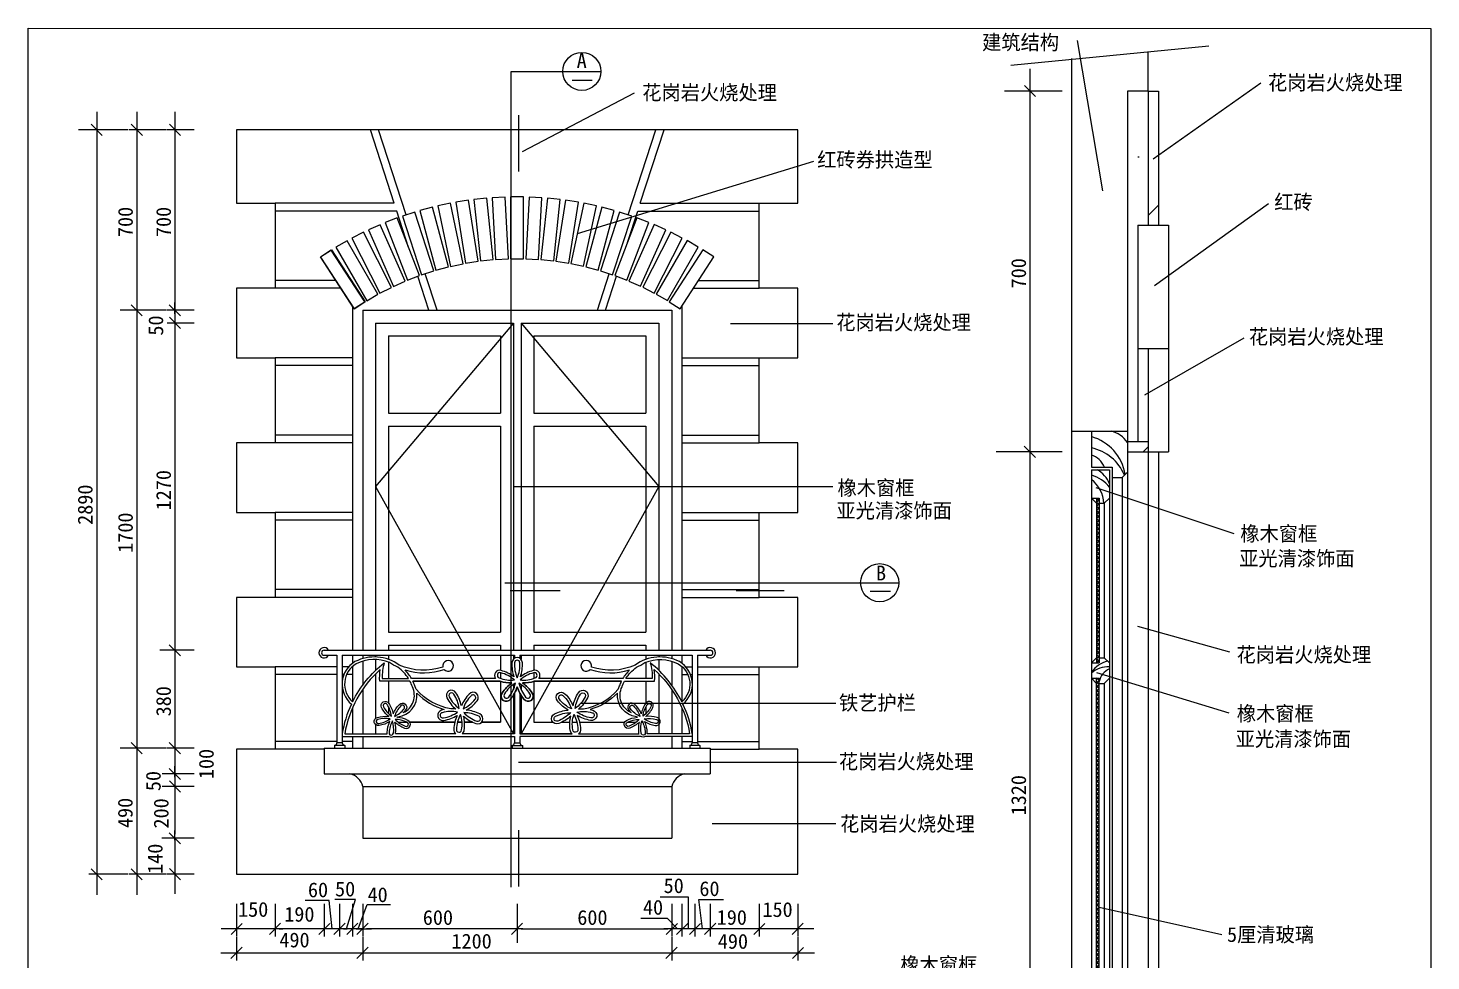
# Model space of a CAD drawing. Header units: metres. Extents: x 1417 to 6866, y 629 to 7393.
# Drawn here: x 1417 to 6866, y 3771 to 7393 of the extents above; entities that cross this region are included whole.
import ezdxf

# ---------------------------------------------------------------- set-up
doc = ezdxf.new("R2010")
doc.units = ezdxf.units.M
for name, color, linetype in [('2', 2, 'Continuous'), ('3', 3, 'Continuous'), ('4', 4, 'Continuous'), ('7', 7, 'Continuous'), ('BH', 3, 'Continuous'), ('DIM', 3, 'Continuous'), ('TEXT', 3, 'Continuous')]:
    doc.layers.add(name, color=color, linetype=linetype)
doc.dimstyles.get("Standard").update_dxf_attribs({"dimtxt": 2.5, "dimasz": 2.5, "dimexe": 1.25, "dimexo": 0.625, "dimtad": 1, "dimcen": 2.5, "dimazin": 3, "dimtfac": 1, "dimtmove": 0, "dimatfit": 3})

# ---------------------------------------------------------------- blocks, each defined once
blk = doc.blocks.new('_DOT')
blk.add_lwpolyline([(-1.41, -1.46), (1.49, 1.43)])

msp = doc.modelspace()

# ---------------------------------------------------------------- hatches: boundary and pattern name
at = {"layer": 'BH'}
h = msp.add_hatch(dxfattribs=at)
h.set_pattern_fill('ANSI31', scale=1000)
h.paths.add_polyline_path([(5469.27, 5828.4), (5687.1, 5828.4), (5687.1, 7148.4), (5767.1, 7148.4), (5767.1, 7300.73), (5469.17, 7271.8)])
h = msp.add_hatch(dxfattribs=at)
h.set_pattern_fill('ANSI33', scale=200)
h.paths.add_polyline_path([(5807.1, 7148.4), (5767.1, 7148.4), (5767.1, 6628.4), (5807.1, 6628.4)])
h.paths.add_polyline_path([(5767.1, 6148.4), (5727.1, 6148.4), (5727.1, 5788.4), (5767.1, 5788.4)])
h.paths.add_polyline_path([(5767.1, 5748.4), (5767.1, 5788.4), (5687.1, 5788.4), (5687.1, 5748.4)])
h = msp.add_hatch(dxfattribs=at)
h.set_pattern_fill('AR-CONC', scale=10)
h.paths.add_polyline_path([(5687.1, 5828.4), (5687.1, 5788.4), (5727.1, 5788.4), (5727.1, 6148.4), (5727.1, 6628.4), (5767.1, 6628.4), (5767.1, 7148.4), (5687.1, 7148.4)])
h = msp.add_hatch(dxfattribs=at)
h.set_pattern_fill('ANSI31', scale=500)
h.paths.add_polyline_path([(5727.1, 6148.4), (5847.1, 6148.4), (5847.1, 6628.4), (5727.1, 6628.4)])
h = msp.add_hatch(dxfattribs=at)
h.set_pattern_fill('AR-RROOF', scale=300)
h.paths.add_polyline_path([(3381.74, 6197.69), (3381.74, 5897.69), (3816.74, 5897.69), (3816.74, 6197.69)])
h.paths.add_polyline_path([(3251.74, 5897.69), (3251.74, 6197.69), (2816.74, 6197.69), (2816.74, 5897.69)])
h.paths.add_polyline_path([(2816.74, 5047.69), (3251.74, 5047.69), (3251.74, 5847.69), (2816.74, 5847.69)])
h.paths.add_polyline_path([(3381.74, 5047.69), (3816.74, 5047.69), (3816.74, 5847.69), (3381.74, 5847.69)])
h = msp.add_hatch(dxfattribs=at)
h.set_pattern_fill('AR-RROOF', scale=300)
h.paths.add_polyline_path([(3251.74, 4977.69), (3251.74, 4997.69), (2816.74, 4997.69), (2816.74, 4977.69)])
h.paths.add_polyline_path([(2816.74, 4957.69), (2816.74, 4941.79, -0.07), (2858.72, 4919.94, 0.19), (3028.32, 4912.13, -8.1), (3032.83, 4903.11, -0.16), (2881.04, 4900.7, -0.06), (2906.23, 4867.15), (3232.42, 4867.15, -0.67), (3251.74, 4899.28), (3251.74, 4957.69)])
h.paths.add_polyline_path([(3246.98, 4870.27, 0.01), (3251.74, 4868.49), (3251.74, 4890.19, 0.38), (3240.03, 4883.3, 0.42)])
h.paths.add_polyline_path([(2911.48, 4857.15, -0.03), (2918.93, 4839.06, -0.04), (2924.04, 4825.67, 0.17), (3059.03, 4749.88, -0.04), (3078.34, 4748.8, -0.1), (3044.03, 4792.03, -0.99), (3078.93, 4812.49, -0.1), (3099.91, 4761.45, -0.1), (3130.43, 4807.44, -0.99), (3160.67, 4780.58, -0.1), (3118.61, 4744.84, -0.1), (3171.78, 4730.03, -0.52), (3178.18, 4697.69), (3251.74, 4697.69), (3251.74, 4856.74), (3250.44, 4857.15)])
h.paths.add_polyline_path([(3070.46, 4807.16, 1.01), (3052.82, 4796.81, 0.12), (3091.38, 4751.28, 0.12)])
h.paths.add_polyline_path([(3152.98, 4786.97, 1.01), (3137.69, 4800.56, 0.12), (3106.3, 4749.81, 0.12)])
h.paths.add_polyline_path([(3159.29, 4702.26, 1.01), (3167.48, 4721, 0.12), (3109.52, 4735.17, 0.12)])
h.paths.add_polyline_path([(3108.59, 4721.93, -0.04), (3112.39, 4697.69), (3144.25, 4697.69, -0.08)])
h.paths.add_polyline_path([(3084.65, 4697.69), (3102.37, 4697.69, 0.06), (3096.59, 4727.59, 0.06)])
h.paths.add_polyline_path([(3031.99, 4705.1, -0.99), (3023.31, 4744.61, -0.02), (3033.55, 4747.12, -0.13), (2926.87, 4810.92, -0.41), (2853.2, 4718.81, -0.01), (2849.83, 4716.89, -0.1), (2892.37, 4705.04, -0.17), (2900.12, 4697.69), (3074.35, 4697.69, -0.05), (3083.71, 4724.38, -0.1)])
h.paths.add_polyline_path([(3025.77, 4734.92, 1.01), (3030.16, 4714.94, 0.12), (3085.38, 4737.54, 0.12)])
h.paths.add_polyline_path([(2816.74, 4772.92, -0.04), (2818.09, 4771.01, -0.1), (2834.88, 4730.17, -0.1), (2859.29, 4766.96, -0.99), (2883.48, 4745.47, -0.03), (2874.2, 4735.05, 0.42), (2909.67, 4835.24, 0.04), (2900.29, 4857.15), (2816.74, 4857.15)])
h.paths.add_polyline_path([(2877.31, 4750.28, 1.04), (2865.06, 4761.17, 0.12), (2840.12, 4720.74, 0.12)])
h.paths.add_polyline_path([(2842.61, 4708.86, 0.04), (2854.87, 4697.69), (2888.67, 4697.69, 0.12)])
h.paths.add_polyline_path([(2894.6, 4867.15, 0.1), (2853.67, 4911.25, -0.04), (2820.75, 4929.58, 0.01), (2816.74, 4931.15), (2816.74, 4867.15)])
h = msp.add_hatch(dxfattribs=at)
h.set_pattern_fill('AR-RROOF', scale=300)
h.paths.add_polyline_path([(3774.76, 4919.94, -0.07), (3816.74, 4941.79), (3816.74, 4957.69), (3381.74, 4957.69), (3381.74, 4899.28, -0.67), (3401.07, 4867.15), (3727.26, 4867.15, -0.06), (3752.45, 4900.7, -0.16), (3600.66, 4903.11, -8.1), (3605.16, 4912.13, 0.19)])
h.paths.add_polyline_path([(3816.74, 4867.15), (3816.74, 4931.15, 0.01), (3812.74, 4929.58, -0.04), (3779.81, 4911.25, 0.1), (3738.89, 4867.15)])
h.paths.add_polyline_path([(3816.74, 4857.15), (3733.2, 4857.15, 0.04), (3723.82, 4835.24, 0.42), (3759.29, 4735.05, -0.03), (3750, 4745.47, -0.99), (3774.2, 4766.96, -0.1), (3798.61, 4730.17, -0.1), (3815.4, 4771.01, -0.04), (3816.74, 4772.92)])
h.paths.add_polyline_path([(3768.43, 4761.17, 1.04), (3756.17, 4750.28, 0.12), (3793.37, 4720.74, 0.12)])
h.paths.add_polyline_path([(3805.44, 4722.03, 0.04), (3816.74, 4731.65), (3816.74, 4757.75, 0.09)])
h.paths.add_polyline_path([(3778.62, 4697.69, 0.04), (3790.88, 4708.86, 0.12), (3744.82, 4697.69)])
h.paths.add_polyline_path([(3733.37, 4697.69, -0.17), (3741.12, 4705.04, -0.1), (3783.66, 4716.89, -0.01), (3780.29, 4718.81, -0.41), (3706.62, 4810.92, -0.13), (3599.93, 4747.12, -0.02), (3610.18, 4744.61, -0.99), (3601.5, 4705.1, -0.1), (3549.78, 4724.38, -0.05), (3559.14, 4697.69)])
h.paths.add_polyline_path([(3603.33, 4714.94, 1.01), (3607.72, 4734.92, 0.12), (3548.11, 4737.54, 0.12)])
h.paths.add_polyline_path([(3536.9, 4727.59, 0.06), (3531.12, 4697.69), (3548.84, 4697.69, 0.06)])
h.paths.add_polyline_path([(3489.24, 4697.69), (3521.1, 4697.69, -0.04), (3524.89, 4721.93, -0.08)])
h.paths.add_polyline_path([(3466.01, 4721, 1.01), (3474.2, 4702.26, 0.12), (3523.97, 4735.17, 0.12)])
h.paths.add_polyline_path([(3514.88, 4744.84, -0.1), (3472.82, 4780.58, -0.99), (3503.06, 4807.44, -0.1), (3533.58, 4761.45, -0.1), (3554.56, 4812.49, -0.99), (3589.46, 4792.03, -0.1), (3555.14, 4748.8, -0.04), (3574.46, 4749.88, 0.17), (3709.45, 4825.67, -0.04), (3714.56, 4839.06, -0.03), (3722.01, 4857.15), (3383.05, 4857.15), (3381.74, 4856.74), (3381.74, 4697.69), (3455.31, 4697.69, -0.52), (3461.71, 4730.03, -0.1)])
h.paths.add_polyline_path([(3495.8, 4800.56, 1.01), (3480.51, 4786.97, 0.12), (3527.19, 4749.81, 0.12)])
h.paths.add_polyline_path([(3580.67, 4796.81, 1.01), (3563.02, 4807.16, 0.12), (3542.11, 4751.28, 0.12)])
h.paths.add_polyline_path([(3393.46, 4883.3, 0.38), (3381.74, 4890.19), (3381.74, 4868.49, 0.01), (3386.51, 4870.27, 0.42)])

# ---------------------------------------------------------------- linework, layer by layer
for p, q in [((3529.96, 7190.74), (3608.12, 7190.74)), ((4688.03, 5206.88), (4766.19, 5206.88)), ((2586.71, 4005.82), (2492.89, 4005.82)), ((2597.49, 3895.33), (2586.71, 4005.82)), ((2689.01, 4009.26), (2608.19, 4009.26)), ((2654.3, 3895.63), (2689.01, 4009.26)), ((2698.71, 3895.5), (2733.87, 3989.87)), ((2733.87, 3989.87), (2825.18, 3989.87)), ((3981.69, 4018.55), (3871.93, 4018.55)), ((3981.69, 3895.09), (3981.69, 4018.55)), ((4036.8, 3895.33), (4022.41, 4009.84)), ((4022.41, 4009.84), (4118.32, 4009.84)), ((3900.62, 3935.17), (3796.51, 3935.17)), ((3939.84, 3895.5), (3900.62, 3935.17))]:
    msp.add_line(p, q)
at = {"layer": '2'}
for p, q in [((5767.1, 7148.4), (5767.1, 7300.73)), ((5767.1, 7148.4), (5687.1, 7148.4)), ((5687.1, 7148.4), (5687.1, 5828.4)), ((5687.1, 6108.4), (5687.1, 6108.4)), ((5469.17, 5828.4), (5687.1, 5828.4))]:
    msp.add_line(p, q, dxfattribs=at)
at = {"layer": '3'}
for p, q in [((2839.05, 6712.69), (2746.45, 6997.69)), ((2885.22, 6667.67), (2778, 6997.69)), ((3748.26, 6667.67), (3855.49, 6997.69)), ((3794.43, 6712.69), (3887.04, 6997.69)), ((2839.05, 6712.69), (2376.74, 6712.69)), ((3794.43, 6712.69), (4256.74, 6712.69)), ((2848.8, 6682.69), (2376.74, 6682.69)), ((2888.39, 6560.85), (2848.8, 6682.69)), ((2894.73, 6541.34), (2848.8, 6682.69)), ((3745.1, 6560.85), (3784.69, 6682.69)), ((3784.69, 6682.69), (4256.74, 6682.69)), ((3005.44, 6297.69), (2959.39, 6439.42)), ((3628.05, 6297.69), (3674.1, 6439.42)), ((2612.84, 6412.69), (2376.74, 6412.69)), ((2632.32, 6382.69), (2376.74, 6382.69)), ((2973.9, 6297.69), (2931.04, 6429.59)), ((3659.59, 6297.69), (3702.45, 6429.59)), ((4001.17, 6382.69), (4256.74, 6382.69)), ((4020.65, 6412.69), (4256.74, 6412.69)), ((3301.74, 6247.69), (2766.74, 5612.69)), ((3331.74, 6247.69), (3866.74, 5612.69)), ((2676.74, 6112.69), (2376.74, 6112.69)), ((3956.74, 6112.69), (4256.74, 6112.69)), ((2676.74, 6082.69), (2376.74, 6082.69)), ((3956.74, 6082.69), (4256.74, 6082.69)), ((2676.74, 5812.69), (2376.74, 5812.69)), ((2676.74, 5782.69), (2376.74, 5782.69)), ((3956.74, 5812.69), (4256.74, 5812.69)), ((3956.74, 5782.69), (4256.74, 5782.69)), ((2766.74, 5612.69), (3301.74, 4652.81)), ((3866.74, 5612.69), (3331.74, 4652.81)), ((5667.1, 5648.4), (5667.1, 3353.93)), ((2676.74, 5512.69), (2376.74, 5512.69)), ((3956.74, 5512.69), (4256.74, 5512.69)), ((5597.1, 5548.4), (5597.1, 4948.4)), ((2676.74, 5482.69), (2376.74, 5482.69)), ((3956.74, 5482.69), (4256.74, 5482.69)), ((2676.74, 5212.69), (2376.74, 5212.69)), ((2676.74, 5182.69), (2376.74, 5182.69)), ((3956.74, 5212.69), (4256.74, 5212.69)), ((3956.74, 5182.69), (4256.74, 5182.69)), ((2566.74, 4977.69), (4066.74, 4977.69)), ((2616.74, 4912.69), (2376.74, 4912.69)), ((2566.74, 4957.69), (2616.74, 4957.69)), ((2616.74, 4957.69), (2616.74, 4617.69)), ((2636.74, 4957.69), (3306.74, 4957.69)), ((2636.74, 4957.69), (2636.74, 4617.69)), ((2659.98, 4912.69), (2636.74, 4912.69)), ((2661.59, 4912.69), (2636.74, 4912.69)), ((2676.74, 4912.69), (2674.27, 4912.69)), ((2676.74, 4912.69), (2675.54, 4912.69)), ((2676.74, 4914.77), (2676.74, 4777.69)), ((2816.74, 4957.69), (2816.74, 4941.79)), ((2816.74, 4931.15), (2816.74, 4867.15)), ((3306.74, 4957.69), (3306.74, 4946.39)), ((3326.74, 4957.69), (3326.74, 4946.39)), ((3326.74, 4957.69), (3996.74, 4957.69)), ((3956.74, 4912.69), (3959.21, 4912.69)), ((3973.51, 4912.69), (3996.74, 4912.69)), ((3996.74, 4957.69), (3996.74, 4617.69)), ((4016.74, 4957.69), (4066.74, 4957.69)), ((4016.74, 4957.69), (4016.74, 4617.69)), ((4016.74, 4912.69), (4256.74, 4912.69)), ((2616.74, 4882.69), (2376.74, 4882.69)), ((2641.1, 4882.69), (2636.74, 4882.69)), ((2643.23, 4882.69), (2636.74, 4882.69)), ((2676.74, 4882.69), (2651.97, 4882.69)), ((2676.74, 4882.69), (2654.06, 4882.69)), ((2816.74, 4857.15), (2816.74, 4772.92)), ((3956.74, 4882.69), (3981.52, 4882.69)), ((3992.38, 4882.69), (3996.74, 4882.69)), ((4016.74, 4882.69), (4256.74, 4882.69)), ((3306.74, 4811.07), (3306.74, 4652.81)), ((3326.74, 4811.07), (3326.74, 4652.81)), ((5597.1, 4848.4), (5597.1, 3248.4)), ((2716.74, 4652.81), (2811.79, 4652.81)), ((3078.66, 4652.81), (2843.44, 4652.81)), ((3306.74, 4642.81), (3306.74, 4617.69)), ((3326.74, 4642.81), (3326.74, 4617.69)), ((2616.74, 4622.69), (2376.74, 4622.69)), ((2566.74, 4592.69), (2376.74, 4592.69)), ((2646.74, 4607.69), (2606.74, 4607.69)), ((2606.74, 4607.69), (2606.74, 4597.69)), ((2636.74, 4617.69), (2616.74, 4617.69)), ((2676.74, 4622.69), (2636.74, 4622.69)), ((2646.74, 4607.69), (2646.74, 4597.69)), ((3296.74, 4607.69), (3296.74, 4597.69)), ((3296.74, 4607.69), (3336.74, 4607.69)), ((3306.74, 4617.69), (3326.74, 4617.69)), ((3336.74, 4607.69), (3336.74, 4597.69)), ((3956.74, 4622.69), (3996.74, 4622.69)), ((4026.74, 4607.69), (3986.74, 4607.69)), ((3986.74, 4607.69), (3986.74, 4597.69)), ((4016.74, 4617.69), (3996.74, 4617.69)), ((4016.74, 4622.69), (4256.74, 4622.69)), ((4026.74, 4607.69), (4026.74, 4597.69)), ((4066.74, 4592.69), (4256.74, 4592.69))]:
    msp.add_line(p, q, dxfattribs=at)
for points in [[(3058.07, 6467.81), (3106.98, 6478.21), (3057.08, 6712.97), (3008.17, 6702.57)], [(3115.69, 6479.85), (3165.07, 6487.67), (3127.53, 6724.72), (3078.15, 6716.9)], [(3173.86, 6488.86), (3223.58, 6494.09), (3198.5, 6732.77), (3148.77, 6727.54)], [(3232.42, 6494.81), (3282.35, 6497.43), (3269.79, 6737.1), (3219.86, 6734.48)], [(3291.21, 6497.69), (3341.21, 6497.69), (3341.21, 6737.69), (3291.21, 6737.69)], [(3350.07, 6497.48), (3400, 6494.87), (3412.56, 6734.54), (3362.63, 6737.15)], [(3408.84, 6494.2), (3458.56, 6488.97), (3483.65, 6727.66), (3433.92, 6732.88)], [(3467.35, 6487.84), (3516.74, 6480.02), (3554.28, 6717.07), (3504.9, 6724.89)], [(3525.46, 6478.43), (3574.37, 6468.04), (3624.26, 6702.79), (3575.36, 6713.19)], [(2890.1, 6413.88), (2936.78, 6431.8), (2850.77, 6655.86), (2804.09, 6637.94)], [(2945.12, 6434.78), (2992.68, 6450.23), (2918.51, 6678.49), (2870.96, 6663.04)], [(3001.16, 6452.78), (3049.46, 6465.72), (2987.34, 6697.54), (2939.05, 6684.6)], [(3582.99, 6466), (3631.29, 6453.05), (3693.4, 6684.88), (3645.11, 6697.82)], [(3639.79, 6450.56), (3687.35, 6435.11), (3761.51, 6663.37), (3713.96, 6678.82)], [(3695.71, 6432.18), (3742.39, 6414.26), (3828.4, 6638.32), (3781.72, 6656.24)], [(2783.71, 6363.58), (2828.26, 6386.28), (2719.3, 6600.12), (2674.75, 6577.43)], [(2836.24, 6390.12), (2881.92, 6410.46), (2784.3, 6629.71), (2738.63, 6609.38)], [(3750.59, 6410.9), (3796.26, 6390.56), (3893.88, 6609.81), (3848.2, 6630.15)], [(3804.28, 6386.77), (3848.83, 6364.07), (3957.78, 6577.91), (3913.23, 6600.61)], [(2732.63, 6334.33), (2775.93, 6359.33), (2655.93, 6567.18), (2612.63, 6542.18)], [(3856.63, 6359.87), (3899.93, 6334.87), (4019.93, 6542.71), (3976.63, 6567.71)], [(2683.15, 6302.44), (2725.09, 6329.68), (2594.37, 6530.96), (2552.44, 6503.72)], [(2725.99, 6330.26), (2684.05, 6303.03), (2553.34, 6504.31), (2595.27, 6531.54)], [(3907.5, 6330.26), (3949.43, 6303.03), (4080.15, 6504.31), (4038.21, 6531.54)]]:
    msp.add_lwpolyline(points, close=True, dxfattribs=at)
for points in [[(3996.74, 4652.81, 0.07), (3960.69, 4767.91, 0.52), (3946.79, 4933.24, 0.28), (3774.76, 4919.94, -0.19), (3605.16, 4912.13, 8.1), (3600.66, 4903.11, 0.16), (3752.45, 4900.7, 0.06), (3727.26, 4867.15), (3401.07, 4867.15, 0.73), (3378.84, 4898.6, 0.1), (3329.25, 4874.36, 0.1), (3336.97, 4929.01, 0.41), (3316.74, 4949.03, 0.41), (3296.52, 4929.01, 0.1), (3304.24, 4874.36, 0.1), (3254.65, 4898.6, 0.73), (3232.42, 4867.15), (2906.23, 4867.15, 0.06), (2881.04, 4900.7, 0.16), (3032.83, 4903.11, 8.1), (3028.32, 4912.13, -0.19), (2858.72, 4919.94, 0.28), (2686.7, 4933.24, 0.52), (2672.8, 4767.91, 0.07), (2636.74, 4652.81)], [(3306.74, 4652.81), (3103, 4652.81, 0.21), (3110.94, 4666.79, 0.1), (3108.59, 4721.93, 0.1), (3155.58, 4692.97, 0.99), (3171.78, 4730.03, 0.1), (3118.61, 4744.84, 0.1), (3160.67, 4780.58, 0.99), (3130.43, 4807.44, 0.1), (3099.91, 4761.45, 0.1), (3078.93, 4812.49, 0.99), (3044.03, 4792.03, 0.1), (3078.34, 4748.8, 0.04), (3059.03, 4749.88, -0.17), (2924.04, 4825.67, 0.04), (2918.93, 4839.06, 0.03), (2911.48, 4857.15), (3250.44, 4857.15, 0.09), (3296.52, 4850.58, 0.1), (3258.14, 4810.91, 0.99), (3290.87, 4787.13, 0.1), (3316.74, 4835.89, 0.1), (3342.62, 4787.13, 0.99), (3375.34, 4810.91, 0.1), (3336.97, 4850.58, 0.09), (3383.05, 4857.15), (3722.01, 4857.15)], [(3326.74, 4652.81), (3530.49, 4652.81, -0.21), (3522.55, 4666.79, -0.1), (3524.89, 4721.93, -0.1), (3477.91, 4692.97, -0.99), (3461.71, 4730.03, -0.1), (3514.88, 4744.84, -0.1), (3472.82, 4780.58, -0.99), (3503.06, 4807.44, -0.1), (3533.58, 4761.45, -0.1), (3554.56, 4812.49, -0.99), (3589.46, 4792.03, -0.1), (3555.14, 4748.8, -0.04), (3574.46, 4749.88, 0.17), (3709.45, 4825.67, -0.04), (3714.56, 4839.06, -0.03), (3722.01, 4857.15), (3383.05, 4857.15, -0.09), (3336.97, 4850.58, -0.1), (3375.34, 4810.91, -0.99), (3342.62, 4787.13, -0.1), (3316.74, 4835.89, -0.1), (3290.87, 4787.13, -0.99), (3258.14, 4810.91, -0.1), (3296.52, 4850.58, -0.09), (3250.44, 4857.15), (2911.48, 4857.15)], [(2843.7, 4654.44, 0.1), (2841.82, 4698.56, 0.1), (2879.41, 4675.39, 0.99), (2892.37, 4705.04, 0.1), (2849.83, 4716.89, 0.01), (2853.2, 4718.81, 0.41), (2926.87, 4810.92, 0.13), (3033.55, 4747.12, 0.02), (3023.31, 4744.61, 0.99), (3031.99, 4705.1, 0.1), (3083.71, 4724.38, 0.1), (3070.68, 4670.74, 0.26), (3078.66, 4652.81), (2843.44, 4652.81)], [(3789.79, 4654.44, -0.1), (3791.67, 4698.56, -0.1), (3754.08, 4675.39, -0.99), (3741.12, 4705.04, -0.1), (3783.66, 4716.89, -0.01), (3780.29, 4718.81, -0.41), (3706.62, 4810.92, -0.13), (3599.93, 4747.12, -0.02), (3610.18, 4744.61, -0.99), (3601.5, 4705.1, -0.1), (3549.78, 4724.38, -0.1), (3562.81, 4670.74, -0.26), (3554.83, 4652.81), (3790.05, 4652.81)], [(2636.74, 4642.81), (2818.5, 4642.81, 0.31), (2836.72, 4642.81), (3306.74, 4642.81)], [(3996.74, 4642.81), (3814.99, 4642.81, -0.31), (3796.77, 4642.81), (3326.74, 4642.81)]]:
    msp.add_lwpolyline(points, format="xyb", dxfattribs=at)
for points in [[(2691.22, 4924.31, 0.51), (2677.29, 4777.2, -0.11), (2800.25, 4928.75, 0.08), (2792.41, 4867.15), (2894.6, 4867.15, 0.1), (2853.67, 4911.25, -0.04), (2820.75, 4929.58, 0.22)], [(3306.5, 4928.39, 0.12), (3316.74, 4869.91, 0.12), (3326.99, 4928.39, 0.42), (3316.74, 4939.03, 0.42)], [(3942.27, 4924.31, -0.51), (3956.2, 4777.2, 0.11), (3833.24, 4928.75, -0.08), (3841.07, 4867.15), (3738.89, 4867.15, -0.1), (3779.81, 4911.25, 0.04), (3812.74, 4929.58, -0.22)], [(2817.62, 4720.05, -0.1), (2790.17, 4754.63, -0.99), (2818.09, 4771.01, -0.1), (2834.88, 4730.17, -0.1), (2859.29, 4766.96, -0.99), (2883.48, 4745.47, -0.03), (2874.2, 4735.05, 0.42), (2909.67, 4835.24, 0.04), (2900.29, 4857.15), (2782.91, 4857.15, -0.05), (2784.39, 4902.23, 0.17), (2646.89, 4652.81), (2811.79, 4652.81, -0.07), (2811.49, 4657.6, -0.1), (2821.91, 4700.51, -0.1), (2780.54, 4685.09, -0.99), (2773.59, 4716.7, -0.1)], [(3246.98, 4870.27, 0.12), (3305.77, 4861.94, 0.12), (3253.31, 4889.75, 0.42), (3240.03, 4883.3, 0.42)], [(3380.17, 4889.75, 0.12), (3327.71, 4861.94, 0.12), (3386.51, 4870.27, 0.42), (3393.46, 4883.3, 0.42)], [(3815.87, 4720.05, 0.1), (3843.32, 4754.63, 0.99), (3815.4, 4771.01, 0.1), (3798.61, 4730.17, 0.1), (3774.2, 4766.96, 0.99), (3750, 4745.47, 0.03), (3759.29, 4735.05, -0.42), (3723.82, 4835.24, -0.04), (3733.2, 4857.15), (3850.57, 4857.15, 0.05), (3849.1, 4902.23, -0.17), (3986.6, 4652.81), (3821.7, 4652.81, 0.07), (3822, 4657.6, 0.1), (3811.57, 4700.51, 0.1), (3852.95, 4685.09, 0.99), (3859.89, 4716.7, 0.1)], [(3070.46, 4807.16, 1.01), (3052.82, 4796.81, 0.12), (3091.38, 4751.28, 0.12)], [(3152.98, 4786.97, 1.01), (3137.69, 4800.56, 0.12), (3106.3, 4749.81, 0.12)], [(3283.87, 4795.7, 0.12), (3309.96, 4849.04, 0.12), (3267.3, 4807.74, 0.42), (3269.33, 4793.12, 0.42)], [(3366.19, 4807.74, 0.12), (3323.52, 4849.04, 0.12), (3349.61, 4795.7, 0.42), (3364.15, 4793.12, 0.42)], [(3480.51, 4786.97, -1.01), (3495.8, 4800.56, -0.12), (3527.19, 4749.81, -0.12)], [(3563.02, 4807.16, -1.01), (3580.67, 4796.81, -0.12), (3542.11, 4751.28, -0.12)], [(2811.45, 4766.54, 1.04), (2797.31, 4758.25, 0.12), (2828.05, 4722.03, 0.12)], [(2877.31, 4750.28, 1.04), (2865.06, 4761.17, 0.12), (2840.12, 4720.74, 0.12)], [(3756.17, 4750.28, -1.04), (3768.43, 4761.17, -0.12), (3793.37, 4720.74, -0.12)], [(3822.04, 4766.54, -1.04), (3836.18, 4758.25, -0.12), (3805.44, 4722.03, -0.12)], [(2775.63, 4708.92, 1.04), (2779.15, 4692.91, 0.12), (2823.09, 4710.96, 0.12)], [(2819.36, 4657.06, 1.04), (2835.67, 4655.45, 0.12), (2832.09, 4702.82, 0.12)], [(2882.2, 4682.61, 1.04), (2888.77, 4697.64, 0.12), (2842.61, 4708.86, 0.12)], [(3025.77, 4734.92, 1.01), (3030.16, 4714.94, 0.12), (3085.38, 4737.54, 0.12)], [(3080.67, 4670.08, 1.01), (3101.02, 4668.09, 0.12), (3096.59, 4727.59, 0.12)], [(3159.29, 4702.26, 1.01), (3167.48, 4721, 0.12), (3109.52, 4735.17, 0.12)], [(3474.2, 4702.26, -1.01), (3466.01, 4721, -0.12), (3523.97, 4735.17, -0.12)], [(3552.82, 4670.08, -1.01), (3532.47, 4668.09, -0.12), (3536.9, 4727.59, -0.12)], [(3607.72, 4734.92, -1.01), (3603.33, 4714.94, -0.12), (3548.11, 4737.54, -0.12)], [(3751.28, 4682.61, -1.04), (3744.72, 4697.64, -0.12), (3790.88, 4708.86, -0.12)], [(3814.13, 4657.06, -1.04), (3797.81, 4655.45, -0.12), (3801.4, 4702.82, -0.12)], [(3857.86, 4708.92, -1.04), (3854.34, 4692.91, -0.12), (3810.4, 4710.96, -0.12)]]:
    msp.add_lwpolyline(points, format="xyb", close=True, dxfattribs=at)
for centre, radius, start, end in [((3316.74, 5373.69), 1124, 121.78, 124.27), ((2566.74, 4967.69), 20, 30, 330), ((2566.74, 4967.69), 10, 90, 270), ((4066.74, 4967.69), 20, 210, 150), ((4066.74, 4967.69), 10, 270, 90), ((2604.54, 4619.89), 12.4, 280.24, 349.76), ((2648.95, 4619.89), 12.4, 190.24, 259.76), ((3294.54, 4619.89), 12.4, 280.24, 349.76), ((3338.95, 4619.89), 12.4, 190.24, 259.76), ((3984.54, 4619.89), 12.4, 280.24, 349.76), ((4028.95, 4619.89), 12.4, 190.24, 259.76)]:
    msp.add_arc(centre, radius, start, end, dxfattribs=at)
at = {"layer": '4'}
for p, q in [((5767.1, 7148.4), (5807.1, 7148.4)), ((5767.1, 7148.4), (5767.1, 6628.4)), ((5807.1, 7148.4), (5807.1, 6628.4)), ((5727.1, 6628.4), (5847.1, 6628.4)), ((5727.1, 6628.4), (5727.1, 6148.4)), ((5847.1, 6628.4), (5847.1, 6148.4)), ((2716.74, 6297.69), (3916.74, 6297.69)), ((2716.74, 6297.69), (2716.74, 4977.69)), ((3916.74, 6297.69), (3916.74, 4977.69)), ((5727.1, 6148.4), (5847.1, 6148.4)), ((5727.1, 6148.4), (5727.1, 5788.4)), ((5767.1, 6148.4), (5767.1, 5748.4)), ((5847.1, 6148.4), (5847.1, 5748.4)), ((5547.1, 5828.4), (5547.1, 5688.4)), ((5687.1, 5828.4), (5687.1, 5668.4)), ((5687.1, 5788.4), (5767.1, 5788.4)), ((5687.1, 5748.4), (5807.1, 5748.4)), ((5767.1, 5748.4), (5767.1, 2348.4)), ((5807.1, 5748.4), (5847.1, 5748.4)), ((5807.1, 5748.4), (5807.1, 2348.4)), ((5547.1, 5688.4), (5627.1, 5688.4)), ((5547.1, 5678.4), (5547.1, 5568.4)), ((5547.1, 5678.4), (5617.1, 5678.4)), ((5617.1, 5678.4), (5617.1, 5568.4)), ((5627.1, 5688.4), (5627.1, 5648.4)), ((5667.1, 5648.4), (5687.1, 5668.4)), ((5627.1, 5648.4), (5667.1, 5648.4)), ((5547.1, 5568.4), (5567.1, 5568.4)), ((5547.1, 5568.4), (5567.1, 5548.4)), ((5597.1, 5548.4), (5617.1, 5568.4)), ((5577.1, 5548.4), (5597.1, 5548.4)), ((2716.74, 4957.69), (2716.74, 4944.93)), ((2716.74, 4934.52), (2716.74, 4842.03)), ((2716.74, 4934.52), (2716.74, 4842.03)), ((3916.74, 4957.69), (3916.74, 4944.93)), ((3916.74, 4934.52), (3916.74, 4842.03)), ((5547.1, 4928.4), (5567.1, 4948.4)), ((5547.1, 4928.4), (5567.1, 4928.4)), ((5547.1, 4928.4), (5547.1, 4868.4)), ((5577.1, 4948.4), (5597.1, 4948.4)), ((5597.1, 4948.4), (5617.1, 4928.4)), ((5617.1, 4928.4), (5617.1, 4868.4)), ((5547.1, 4868.4), (5567.1, 4848.4)), ((5547.1, 4868.4), (5567.1, 4868.4)), ((5597.1, 4848.4), (5617.1, 4868.4)), ((2716.74, 4824.72), (2716.74, 4652.81)), ((3916.74, 4824.72), (3916.74, 4652.81)), ((5577.1, 4848.4), (5597.1, 4848.4)), ((2716.74, 4642.81), (2716.74, 4597.69)), ((3916.74, 4642.81), (3916.74, 4597.69)), ((2566.74, 4597.69), (2566.74, 4497.69)), ((2566.74, 4597.69), (4066.74, 4597.69)), ((4066.74, 4597.69), (4066.74, 4497.69)), ((2566.74, 4497.69), (4066.74, 4497.69)), ((2716.74, 4447.69), (2716.74, 4247.69)), ((2716.74, 4447.69), (3916.74, 4447.69)), ((3916.74, 4447.69), (3916.74, 4247.69)), ((2716.74, 4247.69), (3916.74, 4247.69))]:
    msp.add_line(p, q, dxfattribs=at)
msp.add_lwpolyline([(2376.74, 5782.69), (2226.74, 5782.69), (2226.74, 5512.69), (2376.74, 5512.69), (2376.74, 5182.69), (2226.74, 5182.69), (2226.74, 4912.69), (2376.74, 4912.69), (2376.74, 4592.69), (2226.74, 4592.69), (2226.74, 4107.69), (4406.74, 4107.69), (4406.74, 4592.69), (4256.74, 4592.69), (4256.74, 4912.69), (4406.74, 4912.69), (4406.74, 5182.69), (4256.74, 5182.69), (4256.74, 5512.69), (4406.74, 5512.69), (4406.74, 5782.69), (4256.74, 5782.69), (4256.74, 6112.69), (4406.74, 6112.69), (4406.74, 6382.69), (4256.74, 6382.69), (4256.74, 6712.69), (4406.74, 6712.69), (4406.74, 6997.69), (2226.74, 6997.69), (2226.74, 6712.69), (2376.74, 6712.69), (2376.74, 6382.69), (2226.74, 6382.69), (2226.74, 6112.69), (2376.74, 6112.69)], close=True, dxfattribs=at)
msp.add_lwpolyline([(3530.49, 4652.81), (3326.74, 4652.81)], dxfattribs=at)
for centre, start, end in [((2652.19, 4433.13), 12.7, 77.3), ((3981.3, 4433.13), 102.7, 167.3)]:
    msp.add_arc(centre, 66.17, start, end, dxfattribs=at)
at = {"layer": '7'}
for p, q in [((2676.74, 6312.31), (2676.74, 4977.69)), ((3956.74, 6314.28), (3956.74, 4977.69)), ((2766.74, 6247.69), (3301.74, 6247.69)), ((2766.74, 6247.69), (2766.74, 4977.69)), ((3301.74, 6247.69), (3301.74, 4977.69)), ((3331.74, 6247.69), (3866.74, 6247.69)), ((3331.74, 6247.69), (3331.74, 4977.69)), ((3866.74, 6247.69), (3866.74, 4977.69)), ((2816.74, 6197.69), (3251.74, 6197.69)), ((2816.74, 6197.69), (2816.74, 5897.69)), ((3251.74, 6197.69), (3251.74, 5897.69)), ((3381.74, 6197.69), (3816.74, 6197.69)), ((3381.74, 6197.69), (3381.74, 5897.69)), ((3816.74, 6197.69), (3816.74, 5897.69)), ((2816.74, 5897.69), (3251.74, 5897.69)), ((3381.74, 5897.69), (3816.74, 5897.69)), ((2816.74, 5847.69), (3251.74, 5847.69)), ((2816.74, 5847.69), (2816.74, 5047.69)), ((3251.74, 5847.69), (3251.74, 5047.69)), ((3381.74, 5847.69), (3816.74, 5847.69)), ((3381.74, 5847.69), (3381.74, 5047.69)), ((3816.74, 5847.69), (3816.74, 5047.69)), ((5687.1, 5668.4), (5687.1, 3356.4)), ((5627.1, 5648.4), (5627.1, 3410.81)), ((5547.1, 5568.4), (5547.1, 4928.4)), ((5567.1, 5568.4), (5577.1, 5568.4)), ((5567.1, 5568.4), (5567.1, 4928.4)), ((5577.1, 5568.4), (5577.1, 4928.4)), ((5617.1, 5568.4), (5617.1, 4928.4)), ((2816.74, 5047.69), (3251.74, 5047.69)), ((3381.74, 5047.69), (3816.74, 5047.69)), ((2816.74, 4997.69), (3251.74, 4997.69)), ((2816.74, 4997.69), (2816.74, 4977.69)), ((3251.74, 4997.69), (3251.74, 4977.69)), ((3381.74, 4997.69), (3816.74, 4997.69)), ((3381.74, 4997.69), (3381.74, 4977.69)), ((3816.74, 4997.69), (3816.74, 4977.69)), ((2676.74, 4957.69), (2676.74, 4926.66)), ((2676.74, 4913.77), (2676.74, 4777.69)), ((2766.74, 4957.69), (2766.74, 4951.07)), ((2766.74, 4941.07), (2766.74, 4899.42)), ((2766.74, 4941.07), (2766.74, 4899.42)), ((2816.74, 4931.15), (2816.74, 4867.15)), ((3251.74, 4957.69), (3251.74, 4899.28)), ((3301.74, 4957.69), (3301.74, 4942.37)), ((3331.74, 4957.69), (3331.74, 4942.37)), ((3381.74, 4957.69), (3381.74, 4899.28)), ((3816.74, 4957.69), (3816.74, 4941.79)), ((3816.74, 4931.15), (3816.74, 4867.15)), ((3866.74, 4957.69), (3866.74, 4951.07)), ((3866.74, 4941.07), (3866.74, 4899.42)), ((3956.74, 4957.69), (3956.74, 4927.24)), ((3956.74, 4914.77), (3956.74, 4777.69)), ((5567.1, 4928.4), (5577.1, 4928.4)), ((2766.74, 4885.35), (2766.74, 4713.26)), ((2766.74, 4885.35), (2766.74, 4713.26)), ((2816.74, 4857.15), (2816.74, 4772.92)), ((3251.74, 4890.19), (3251.74, 4868.49)), ((3251.74, 4856.74), (3251.74, 4697.69)), ((3301.74, 4882.08), (3301.74, 4876.24)), ((3301.74, 4865.34), (3301.74, 4861.62)), ((3331.74, 4882.08), (3331.74, 4876.24)), ((3331.74, 4865.34), (3331.74, 4861.62)), ((3381.74, 4890.19), (3381.74, 4868.49)), ((3381.74, 4856.74), (3381.74, 4697.69)), ((3816.74, 4857.15), (3816.74, 4772.92)), ((3866.74, 4885.35), (3866.74, 4652.81)), ((5547.1, 4868.4), (5547.1, 3228.4)), ((5567.1, 4868.4), (5577.1, 4868.4)), ((5567.1, 3228.4), (5567.1, 4868.4)), ((5577.1, 3228.4), (5577.1, 4868.4)), ((5617.1, 4868.4), (5617.1, 3228.4)), ((3301.74, 4843.75), (3301.74, 4824.38)), ((3301.74, 4802.29), (3301.74, 4652.81)), ((3331.74, 4843.75), (3331.74, 4824.38)), ((3331.74, 4802.29), (3331.74, 4652.81)), ((2676.74, 4752.37), (2676.74, 4652.81)), ((2816.74, 4757.75), (2816.74, 4731.65)), ((2816.74, 4757.75), (2816.74, 4731.65)), ((3816.74, 4757.75), (3816.74, 4731.65)), ((3956.74, 4752.37), (3956.74, 4652.81)), ((2766.74, 4688.61), (2766.74, 4652.81)), ((2766.74, 4688.61), (2766.74, 4652.81)), ((2816.74, 4720.79), (2816.74, 4720.16)), ((2816.74, 4720.79), (2816.74, 4720.16)), ((2816.74, 4712.1), (2816.74, 4706.72)), ((2816.74, 4711.99), (2816.74, 4706.73)), ((2816.74, 4697.69), (2820.63, 4697.69)), ((2829.43, 4697.69), (2833.59, 4697.69)), ((2842.04, 4697.69), (2842.76, 4697.69)), ((2854.87, 4697.69), (2888.67, 4697.69)), ((3074.35, 4697.69), (2900.12, 4697.69)), ((2900.12, 4697.69), (3074.35, 4697.69)), ((3084.65, 4697.69), (3102.37, 4697.69)), ((3102.37, 4697.69), (3084.65, 4697.69)), ((3112.39, 4697.69), (3144.25, 4697.69)), ((3144.25, 4697.69), (3112.39, 4697.69)), ((3251.74, 4697.69), (3178.18, 4697.69)), ((3178.18, 4697.69), (3251.74, 4697.69)), ((3381.74, 4697.69), (3455.31, 4697.69)), ((3489.24, 4697.69), (3521.1, 4697.69)), ((3531.12, 4697.69), (3548.84, 4697.69)), ((3559.14, 4697.69), (3733.37, 4697.69)), ((3744.28, 4697.69), (3778.3, 4697.69)), ((3790.73, 4697.69), (3791.45, 4697.69)), ((3799.7, 4697.69), (3804.06, 4697.69)), ((3812.86, 4697.69), (3816.74, 4697.69)), ((3816.74, 4720.79), (3816.74, 4720.16)), ((3816.74, 4712.1), (3816.74, 4706.72)), ((2676.74, 4642.81), (2676.74, 4597.69)), ((3956.74, 4642.81), (3956.74, 4597.69))]:
    msp.add_line(p, q, dxfattribs=at)
at = {"layer": 'BH'}
for points in [[(5567.1, 5568.4), (5577.1, 5560.4), (5567.1, 5552.4), (5577.1, 5544.4), (5567.1, 5536.4), (5577.1, 5528.4), (5567.1, 5520.4), (5577.1, 5512.4), (5567.1, 5504.4)], [(5567.1, 5504.4), (5577.1, 5496.4), (5567.1, 5488.4), (5577.1, 5480.4), (5567.1, 5472.4), (5577.1, 5464.4), (5567.1, 5456.4), (5577.1, 5448.4), (5567.1, 5440.4)], [(5567.1, 5440.4), (5577.1, 5432.4), (5567.1, 5424.4), (5577.1, 5416.4), (5567.1, 5408.4), (5577.1, 5400.4), (5567.1, 5392.4), (5577.1, 5384.4), (5567.1, 5376.4)], [(5567.1, 5376.4), (5577.1, 5368.4), (5567.1, 5360.4), (5577.1, 5352.4), (5567.1, 5344.4), (5577.1, 5336.4), (5567.1, 5328.4), (5577.1, 5320.4), (5567.1, 5312.4)], [(5567.1, 5312.4), (5577.1, 5304.4), (5567.1, 5296.4), (5577.1, 5288.4), (5567.1, 5280.4), (5577.1, 5272.4), (5567.1, 5264.4), (5577.1, 5256.4), (5567.1, 5248.4)], [(5567.1, 5248.4), (5577.1, 5240.4), (5567.1, 5232.4), (5577.1, 5224.4), (5567.1, 5216.4), (5577.1, 5208.4), (5567.1, 5200.4), (5577.1, 5192.4), (5567.1, 5184.4)], [(5567.1, 5184.4), (5577.1, 5176.4), (5567.1, 5168.4), (5577.1, 5160.4), (5567.1, 5152.4), (5577.1, 5144.4), (5567.1, 5136.4), (5577.1, 5128.4), (5567.1, 5120.4)], [(5567.1, 5120.4), (5577.1, 5112.4), (5567.1, 5104.4), (5577.1, 5096.4), (5567.1, 5088.4), (5577.1, 5080.4), (5567.1, 5072.4), (5577.1, 5064.4), (5567.1, 5056.4)], [(5567.1, 5056.4), (5577.1, 5048.4), (5567.1, 5040.4), (5577.1, 5032.4), (5567.1, 5024.4), (5577.1, 5016.4), (5567.1, 5008.4), (5577.1, 5000.4), (5567.1, 4992.4)], [(5567.1, 4992.4), (5577.1, 4984.4), (5567.1, 4976.4), (5577.1, 4968.4), (5567.1, 4960.4), (5577.1, 4952.4), (5567.1, 4944.4), (5577.1, 4936.4), (5567.1, 4928.4)], [(5567.1, 4804.4), (5577.1, 4812.4), (5567.1, 4820.4), (5577.1, 4828.4), (5567.1, 4836.4), (5577.1, 4844.4), (5567.1, 4852.4), (5577.1, 4860.4), (5567.1, 4868.4)], [(5567.1, 4740.4), (5577.1, 4748.4), (5567.1, 4756.4), (5577.1, 4764.4), (5567.1, 4772.4), (5577.1, 4780.4), (5567.1, 4788.4), (5577.1, 4796.4), (5567.1, 4804.4)], [(5567.1, 4676.4), (5577.1, 4684.4), (5567.1, 4692.4), (5577.1, 4700.4), (5567.1, 4708.4), (5577.1, 4716.4), (5567.1, 4724.4), (5577.1, 4732.4), (5567.1, 4740.4)], [(5567.1, 4612.4), (5577.1, 4620.4), (5567.1, 4628.4), (5577.1, 4636.4), (5567.1, 4644.4), (5577.1, 4652.4), (5567.1, 4660.4), (5577.1, 4668.4), (5567.1, 4676.4)], [(5567.1, 4548.4), (5577.1, 4556.4), (5567.1, 4564.4), (5577.1, 4572.4), (5567.1, 4580.4), (5577.1, 4588.4), (5567.1, 4596.4), (5577.1, 4604.4), (5567.1, 4612.4)], [(5567.1, 4484.4), (5577.1, 4492.4), (5567.1, 4500.4), (5577.1, 4508.4), (5567.1, 4516.4), (5577.1, 4524.4), (5567.1, 4532.4), (5577.1, 4540.4), (5567.1, 4548.4)], [(5567.1, 4420.4), (5577.1, 4428.4), (5567.1, 4436.4), (5577.1, 4444.4), (5567.1, 4452.4), (5577.1, 4460.4), (5567.1, 4468.4), (5577.1, 4476.4), (5567.1, 4484.4)], [(5567.1, 4356.4), (5577.1, 4364.4), (5567.1, 4372.4), (5577.1, 4380.4), (5567.1, 4388.4), (5577.1, 4396.4), (5567.1, 4404.4), (5577.1, 4412.4), (5567.1, 4420.4)], [(5567.1, 4292.4), (5577.1, 4300.4), (5567.1, 4308.4), (5577.1, 4316.4), (5567.1, 4324.4), (5577.1, 4332.4), (5567.1, 4340.4), (5577.1, 4348.4), (5567.1, 4356.4)], [(5567.1, 4228.4), (5577.1, 4236.4), (5567.1, 4244.4), (5577.1, 4252.4), (5567.1, 4260.4), (5577.1, 4268.4), (5567.1, 4276.4), (5577.1, 4284.4), (5567.1, 4292.4)], [(5567.1, 4164.4), (5577.1, 4172.4), (5567.1, 4180.4), (5577.1, 4188.4), (5567.1, 4196.4), (5577.1, 4204.4), (5567.1, 4212.4), (5577.1, 4220.4), (5567.1, 4228.4)], [(5567.1, 4100.4), (5577.1, 4108.4), (5567.1, 4116.4), (5577.1, 4124.4), (5567.1, 4132.4), (5577.1, 4140.4), (5567.1, 4148.4), (5577.1, 4156.4), (5567.1, 4164.4)], [(5567.1, 4036.4), (5577.1, 4044.4), (5567.1, 4052.4), (5577.1, 4060.4), (5567.1, 4068.4), (5577.1, 4076.4), (5567.1, 4084.4), (5577.1, 4092.4), (5567.1, 4100.4)], [(5567.1, 3972.4), (5577.1, 3980.4), (5567.1, 3988.4), (5577.1, 3996.4), (5567.1, 4004.4), (5577.1, 4012.4), (5567.1, 4020.4), (5577.1, 4028.4), (5567.1, 4036.4)], [(5567.1, 3908.4), (5577.1, 3916.4), (5567.1, 3924.4), (5577.1, 3932.4), (5567.1, 3940.4), (5577.1, 3948.4), (5567.1, 3956.4), (5577.1, 3964.4), (5567.1, 3972.4)], [(5567.1, 3844.4), (5577.1, 3852.4), (5567.1, 3860.4), (5577.1, 3868.4), (5567.1, 3876.4), (5577.1, 3884.4), (5567.1, 3892.4), (5577.1, 3900.4), (5567.1, 3908.4)], [(5567.1, 3780.4), (5577.1, 3788.4), (5567.1, 3796.4), (5577.1, 3804.4), (5567.1, 3812.4), (5577.1, 3820.4), (5567.1, 3828.4), (5577.1, 3836.4), (5567.1, 3844.4)], [(5567.1, 3716.4), (5577.1, 3724.4), (5567.1, 3732.4), (5577.1, 3740.4), (5567.1, 3748.4), (5577.1, 3756.4), (5567.1, 3764.4), (5577.1, 3772.4), (5567.1, 3780.4)]]:
    msp.add_lwpolyline(points, dxfattribs=at)
for centre, radius, start, end in [((5495.73, 5628.49), 185.47, 9.84, 73.95), ((5598.83, 5724.91), 106.04, 33.73, 76.7), ((5521.23, 5655.91), 83.38, 23.05, 72), ((5512.11, 5589.42), 176.86, 22.63, 78.62), ((5514.4, 5582.56), 110.88, 21.71, 59.91), ((5474.34, 5544.26), 120.54, 1.58, 52.69), ((5506.43, 5518.5), 144.34, 39.74, 73.2), ((5641.67, 4819.49), 119.78, 105.58, 142.04), ((5610.07, 4821.37), 91.62, 85.75, 133.3), ((5648.41, 4838.65), 73.79, 115.3, 166.17)]:
    msp.add_arc(centre, radius, start, end, dxfattribs=at)
at = {"layer": 'DIM'}
for p, q in [((5234.36, 7249.01), (6002.72, 7323.6)), ((5469.17, 7274.55), (5469.59, 1316.91)), ((5308.36, 7235.12), (5308.36, 5763.4)), ((5433.65, 7148.4), (5208.91, 7148.4)), ((1683.35, 7067.52), (1683.35, 4027.57)), ((1838.91, 7067.52), (1838.91, 6269.13)), ((1987.08, 7068.39), (1987.08, 6283.09)), ((1806.28, 6997.69), (1613.33, 6997.69)), ((1954.46, 6997.69), (1808.91, 6997.69)), ((2061.9, 6997.69), (1957.08, 6997.69)), ((1987.08, 6283.09), (1987.08, 6327.69)), ((1954.46, 6297.69), (1774.61, 6297.69)), ((1954.46, 6297.69), (1774.61, 6297.69)), ((1838.91, 6282.69), (1838.91, 4556.64)), ((2061.9, 6297.69), (1957.08, 6297.69)), ((2061.9, 6297.69), (1957.08, 6297.69)), ((1987.08, 6297.69), (1987.08, 6223.48)), ((2061.9, 6247.69), (1957.08, 6247.69)), ((2061.9, 6247.69), (1957.08, 6247.69)), ((1987.08, 6232.69), (1987.08, 4958.7)), ((1987.08, 6232.69), (1987.08, 6217.69)), ((5433.65, 5748.4), (5177.34, 5748.4)), ((5433.65, 5748.4), (5177.34, 5748.4)), ((5308.36, 5770.22), (5308.36, 3123.4)), ((3269.14, 5239.65), (4634.78, 5239.65)), ((2061.9, 4977.69), (1928.75, 4977.69)), ((2061.9, 4977.69), (1928.75, 4977.69)), ((1987.08, 4962.69), (1987.08, 4573.2)), ((1954.46, 4597.69), (1774.94, 4597.69)), ((1954.46, 4597.69), (1774.94, 4597.69)), ((1838.91, 4582.69), (1838.91, 4027.57)), ((2061.9, 4597.69), (1957.08, 4597.69)), ((2061.9, 4597.69), (1957.08, 4597.69)), ((1987.08, 4582.69), (1987.08, 4484.45)), ((1987.08, 4484.45), (1987.08, 4527.69)), ((2061.9, 4497.69), (1937.75, 4497.69)), ((2061.9, 4497.69), (1937.75, 4497.69)), ((1987.08, 4497.69), (1987.08, 4447.69)), ((2061.9, 4447.69), (1938.27, 4447.69)), ((2061.9, 4447.69), (1938.27, 4447.69)), ((1987.08, 4464.02), (1987.08, 4262.69)), ((1987.08, 4464.02), (1987.08, 4417.69)), ((1987.08, 4239.74), (1987.08, 4277.69)), ((2061.9, 4247.69), (1936.2, 4247.69)), ((2061.9, 4247.69), (1936.2, 4247.69)), ((1987.08, 4247.69), (1987.08, 4031.44)), ((1806.28, 4107.69), (1653.35, 4107.69)), ((1954.46, 4107.69), (1808.91, 4107.69)), ((2061.9, 4107.69), (1957.08, 4107.69)), ((1987.08, 4092.69), (1987.08, 4077.69)), ((2226.74, 3992.29), (2226.74, 3865.35)), ((2376.74, 3992.29), (2376.74, 3865.35)), ((2376.74, 3992.29), (2376.74, 3865.35)), ((2566.74, 3992.29), (2566.74, 3865.35)), ((2566.74, 3992.29), (2566.74, 3865.35)), ((2626.74, 3992.29), (2626.74, 3865.35)), ((2626.74, 3992.29), (2626.74, 3865.35)), ((2676.74, 3992.29), (2676.74, 3865.35)), ((2676.74, 3992.29), (2676.74, 3865.35)), ((2716.74, 3992.29), (2716.74, 3865.35)), ((2716.74, 3992.29), (2716.74, 3865.35)), ((3316.74, 3992.29), (3316.74, 3841.93)), ((3316.74, 3992.29), (3316.74, 3841.93)), ((3916.74, 3992.29), (3916.74, 3865.35)), ((3916.74, 3992.29), (3916.74, 3865.35)), ((3956.74, 3992.29), (3956.74, 3865.35)), ((3956.74, 3992.29), (3956.74, 3865.35)), ((4006.74, 3992.29), (4006.74, 3865.35)), ((4006.74, 3992.29), (4006.74, 3865.35)), ((4066.74, 3992.29), (4066.74, 3865.35)), ((4066.74, 3992.29), (4066.74, 3865.35)), ((4256.74, 3992.29), (4256.74, 3865.35)), ((4256.74, 3992.29), (4256.74, 3865.35)), ((4406.74, 3992.29), (4406.74, 3865.35)), ((2376.74, 3895.35), (2167.2, 3895.35)), ((2571.09, 3895.35), (2334.92, 3895.35)), ((2391.74, 3895.35), (2406.74, 3895.35)), ((2551.74, 3895.35), (2536.74, 3895.35)), ((2626.74, 3895.35), (2566.74, 3895.35)), ((2611.74, 3895.35), (2596.74, 3895.35)), ((2676.74, 3895.35), (2626.74, 3895.35)), ((2641.74, 3895.35), (2656.74, 3895.35)), ((2661.74, 3895.35), (2646.74, 3895.35)), ((2716.74, 3895.35), (2676.74, 3895.35)), ((2691.74, 3895.35), (2750.82, 3895.35)), ((3339.22, 3895.35), (2731.74, 3895.35)), ((2731.74, 3895.35), (2746.74, 3895.35)), ((3331.74, 3895.35), (3901.74, 3895.35)), ((4469.37, 3895.35), (3886.74, 3895.35)), ((2226.74, 3862.73), (2226.74, 3772.34)), ((2716.74, 3862.73), (2716.74, 3772.34)), ((2716.74, 3862.73), (2716.74, 3772.34)), ((3916.74, 3862.73), (3916.74, 3772.34)), ((3916.74, 3862.73), (3916.74, 3772.34)), ((4406.74, 3862.73), (4406.74, 3772.34)), ((2165.04, 3802.34), (2756.36, 3802.34)), ((2731.74, 3802.34), (3944.38, 3802.34)), ((3931.74, 3802.34), (4471.18, 3802.34))]:
    msp.add_line(p, q, dxfattribs=at)
msp.add_lwpolyline([(1416.81, 7393.16), (6865.86, 7391.97), (6865.86, 628.94), (1416.81, 628.94)], close=True, dxfattribs=at)
for points in [[(3293.41, 4057.36), (3293.41, 7224.78), (3477.87, 7224.84)], [(3477.87, 7224.84), (3641.86, 7224.84)], [(3323.41, 6836.29), (3323.41, 7055.45)], [(4634.78, 5239.65), (4798.93, 5239.65)], [(4634.78, 5239.65), (4798.93, 5239.65)], [(3289.91, 5209.65), (3483.97, 5209.65)], [(4167.05, 5209.65), (4353.69, 5209.65)], [(3323.41, 4060.26), (3323.41, 4279.41)]]:
    msp.add_lwpolyline(points, dxfattribs=at)
for centre in [(3567.87, 7224.84), (4724.78, 5239.65)]:
    msp.add_circle(centre, 74, dxfattribs=at)

# ---------------------------------------------------------------- block references
at = {"layer": 'DIM', "xscale": 15, "yscale": 15, "zscale": 15}
for p, rotation in [((5308.36, 7148.4), 90), ((1683.35, 6997.69), 90), ((1838.91, 6997.69), 90), ((1987.08, 6997.69), 90), ((1838.91, 6297.69), 270), ((1987.08, 6297.69), 270), ((1987.08, 6297.69), 270), ((1987.08, 6247.69), 90), ((1987.08, 6247.69), 90), ((5308.36, 5748.4), 270), ((1987.08, 4977.69), 270), ((1838.91, 4597.69), 270), ((1987.08, 4597.69), 270), ((1987.08, 4497.69), 270), ((1987.08, 4497.69), 270), ((1987.08, 4447.69), 90), ((1987.08, 4447.69), 90), ((1987.08, 4247.69), 270), ((1987.08, 4247.69), 270), ((1683.35, 4107.69), 270), ((1838.91, 4107.69), 270), ((1987.08, 4107.69), 90), ((2376.74, 3895.35), 180), ((2376.74, 3895.35), 180), ((2626.74, 3895.35), 180), ((2676.74, 3895.35), 180), ((2716.74, 3895.35), 180), ((2716.74, 3895.35), 180), ((3316.74, 3895.35), 180), ((4066.74, 3895.35), 180), ((4066.74, 3895.35), 180), ((4406.74, 3895.35), 180), ((2226.74, 3802.34), 180), ((2716.74, 3802.34), 180), ((3916.74, 3802.34), 180)]:
    msp.add_blockref('_DOT', p, dxfattribs=dict(at, rotation=rotation))
for p in [(2226.74, 3895.35), (2566.74, 3895.35), (2566.74, 3895.35), (3916.74, 3895.35), (3916.74, 3895.35), (3956.74, 3895.35), (4006.74, 3895.35), (4256.74, 3895.35), (4256.74, 3895.35), (4406.74, 3802.34)]:
    msp.add_blockref('_DOT', p, dxfattribs=at)

# ---------------------------------------------------------------- texts
for s, p in [('700', (1823.56, 6581.62)), ('700', (1971.74, 6581.62)), ('700', (5293.01, 6382.33)), ('50', (1941.72, 6198.97)), ('1270', (1971.74, 5520.61)), ('2890', (1667.31, 5464.25)), ('1700', (1823.56, 5355.61)), ('380', (1971.74, 4720.58)), ('100', (2137.75, 4477.07)), ('50', (1931.86, 4430.32)), ('1320', (5293.01, 4336.32)), ('490', (1822.87, 4286.96)), ('200', (1962.43, 4285.25)), ('140', (1939.16, 4109.11))]:
    msp.add_text(s, height=57.5, rotation=90).set_placement(p)
for s, p in [('50', (3885.48, 4034.53)), ('60', (2503.98, 4018.31)), ('50', (2609.26, 4021.71)), ('40', (2735.51, 3999.34)), ('60', (4024.39, 4022.84)), ('150', (2232.58, 3942.43)), ('190', (2411.93, 3923.49)), ('40', (3805.18, 3950.59)), ('150', (4269.33, 3941.79)), ('600', (2950.15, 3911.05)), ('600', (3550.15, 3911.05)), ('190', (4091.69, 3911.39)), ('490', (2393.06, 3823.71)), ('1200', (3061.43, 3819.03)), ('490', (4096.02, 3818.38))]:
    msp.add_text(s, height=57.5).set_placement(p)
at = {"layer": 'DIM'}
msp.add_text('A', height=57.5, dxfattribs=at).set_placement((3547.74, 7238.44))
at = {"layer": 'TEXT'}
for s, p in [('建筑结构', (5122.52, 7309.11)), ('花岗岩火烧处理', (6232.95, 7152.8)), ('花岗岩火烧处理', (3802.3, 7114.27)), ('红砖券拱造型', (4481.81, 6853.44)), ('红砖', (6257.08, 6688.72)), ('花岗岩火烧处理', (4555.73, 6221.63)), ('花岗岩火烧处理', (6158.45, 6166.17)), ('橡木窗框', (4560.96, 5579.17)), ('亚光清漆饰面', (4556.66, 5490.87)), ('橡木窗框', (6125.24, 5401.04)), ('亚光清漆饰面', (6120.93, 5305.05)), ('B', (4710.33, 5248.46)), ('花岗岩火烧处理', (6110.54, 4931.39)), ('铁艺护栏', (4566.49, 4744.49)), ('橡木窗框', (6111.77, 4702.79)), ('亚光清漆饰面', (6107.46, 4604.06)), ('花岗岩火烧处理', (4566.02, 4516.65)), ('花岗岩火烧处理', (4570.65, 4274.63)), ('5厘清玻璃', (6073.75, 3844.86)), ('橡木窗框', (4804.67, 3727.45))]:
    msp.add_text(s, height=57.5, dxfattribs=at).set_placement(p)

# ---------------------------------------------------------------- leaders
at = {"layer": 'DIM'}
for points in [[(5591.37, 6761.64), (5492.42, 7344.54)], [(3336.7, 6913.39), (3772.51, 7142.25)], [(5787.1, 6885.38), (6204.94, 7180.81)], [(3550.41, 6595.81), (4469.2, 6875.95)], [(5791.91, 6393.44), (6235.26, 6711.6)], [(4144.72, 6246.55), (4542.88, 6246.55)], [(5755.08, 5969.47), (6140.88, 6190.65)], [(3301.74, 5612.69), (4543.11, 5612.69)], [(5564.02, 5609.26), (6100.74, 5430.94)], [(5725.92, 5071.28), (6083.14, 4970.97)], [(5567.1, 4890.42), (6081.21, 4734.17)], [(3564.09, 4771.75), (4554.59, 4771.75)], [(3321.28, 4542.97), (4556.48, 4542.97)], [(4074.46, 4304.54), (4554.59, 4304.54)], [(5577.1, 3980.4), (6053.21, 3873.25)]]:
    msp.add_leader(points, dimstyle='Standard', dxfattribs=at)

doc.saveas('drawing.dxf')
